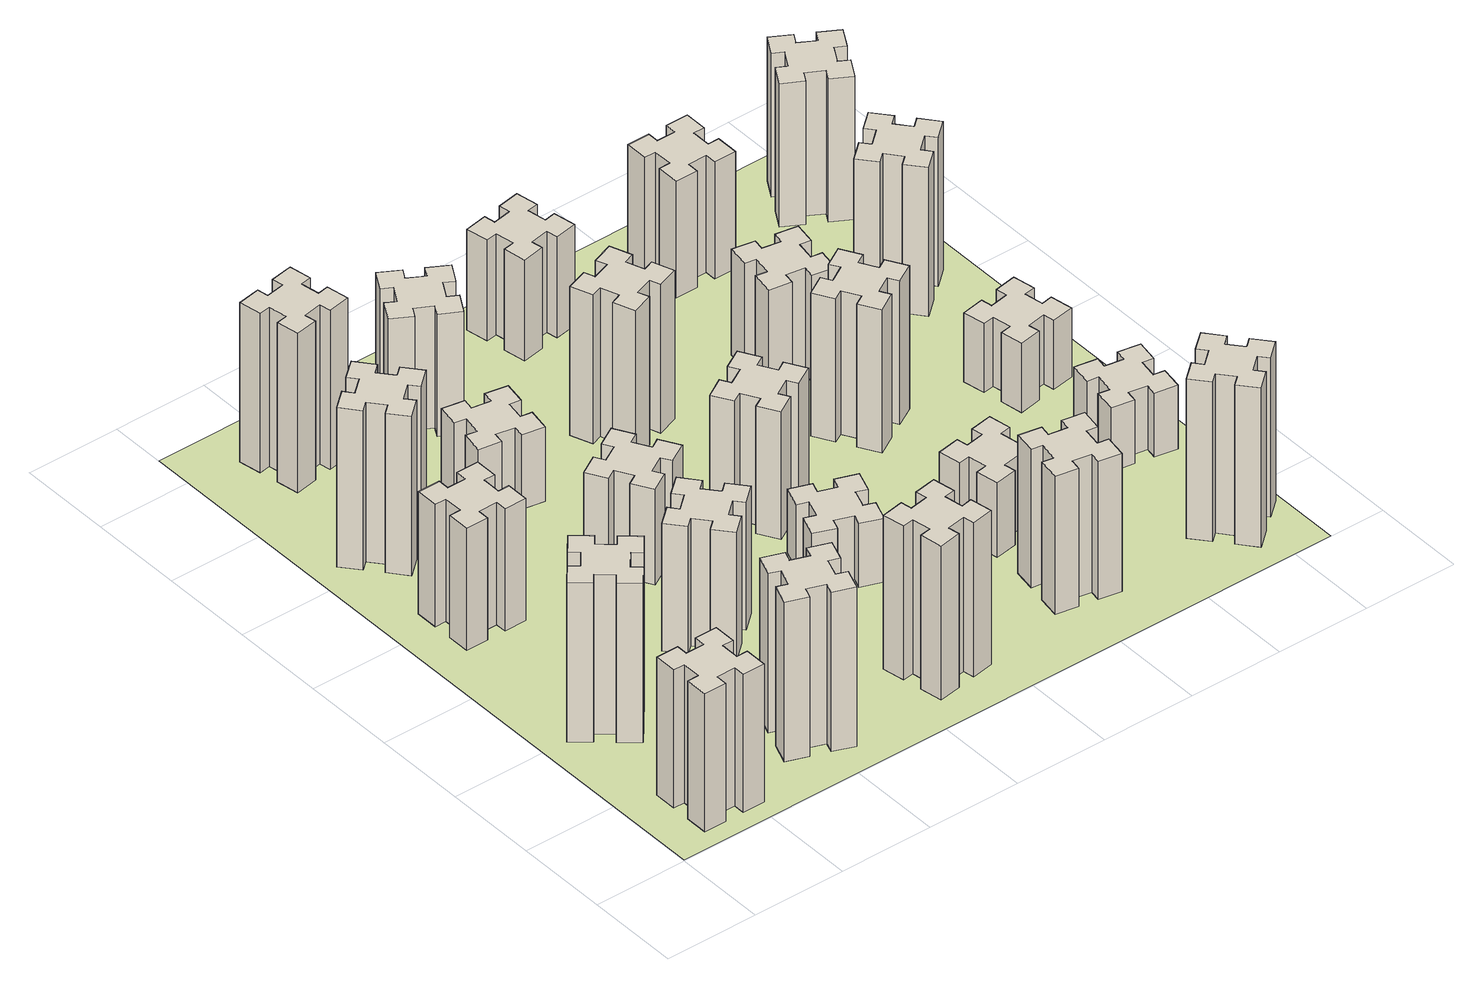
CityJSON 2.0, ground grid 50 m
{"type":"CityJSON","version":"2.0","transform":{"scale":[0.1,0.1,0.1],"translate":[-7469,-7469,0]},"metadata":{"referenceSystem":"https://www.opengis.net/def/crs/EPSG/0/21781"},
"CityObjects":{
"building1":{"type":"Building","attributes":{"class":"1000","function":"1000","usage":"1000","yearOfConstruction":2016,"roofType":"1000","measuredHeight":78,"storeysAboveGround":30,"storeysBelowGround":0},"geometry":[{"type":"Solid","lod":"1","boundaries":[[[[0,1,2,3,4,5,6,7,8,9,10,11,12,13,14,15,16,17,18,19]],[[17,16,20,21]],[[16,15,22,20]],[[15,14,23,22]],[[14,13,24,23]],[[13,12,25,24]],[[12,11,26,25]],[[11,10,27,26]],[[10,9,28,27]],[[9,8,29,28]],[[8,7,30,29]],[[7,6,31,30]],[[6,5,32,31]],[[5,4,33,32]],[[4,3,34,33]],[[3,2,35,34]],[[2,1,36,35]],[[1,0,37,36]],[[0,19,38,37]],[[19,18,39,38]],[[18,17,21,39]],[[24,25,26,27,28,29,30,31,32,33,34,35,36,37,38,39,21,20,22,23]]]]}]},
"building2":{"type":"Building","attributes":{"class":"1000","function":"1000","usage":"1000","yearOfConstruction":2016,"roofType":"1000","measuredHeight":90,"storeysAboveGround":30,"storeysBelowGround":0},"geometry":[{"type":"Solid","lod":"1","boundaries":[[[[40,41,42,43,44,45,46,47,48,49,50,51,52,53,54,55,56,57,58,59]],[[57,56,60,61]],[[56,55,62,60]],[[55,54,63,62]],[[54,53,64,63]],[[53,52,65,64]],[[52,51,66,65]],[[51,50,67,66]],[[50,49,68,67]],[[49,48,69,68]],[[48,47,70,69]],[[47,46,71,70]],[[46,45,72,71]],[[45,44,73,72]],[[44,43,74,73]],[[43,42,75,74]],[[42,41,76,75]],[[41,40,77,76]],[[40,59,78,77]],[[59,58,79,78]],[[58,57,61,79]],[[64,65,66,67,68,69,70,71,72,73,74,75,76,77,78,79,61,60,62,63]]]]}]},
"building3":{"type":"Building","attributes":{"class":"1000","function":"1000","usage":"1000","yearOfConstruction":2016,"roofType":"1000","measuredHeight":69,"storeysAboveGround":30,"storeysBelowGround":0},"geometry":[{"type":"Solid","lod":"1","boundaries":[[[[80,81,82,83,84,85,86,87,88,89,90,91,92,93,94,95,96,97,98,99]],[[97,96,100,101]],[[96,95,102,100]],[[95,94,103,102]],[[94,93,104,103]],[[93,92,105,104]],[[92,91,106,105]],[[91,90,107,106]],[[90,89,108,107]],[[89,88,109,108]],[[88,87,110,109]],[[87,86,111,110]],[[86,85,112,111]],[[85,84,113,112]],[[84,83,114,113]],[[83,82,115,114]],[[82,81,116,115]],[[81,80,117,116]],[[80,99,118,117]],[[99,98,119,118]],[[98,97,101,119]],[[104,105,106,107,108,109,110,111,112,113,114,115,116,117,118,119,101,100,102,103]]]]}]},
"building4":{"type":"Building","attributes":{"class":"1000","function":"1000","usage":"1000","yearOfConstruction":2016,"roofType":"1000","measuredHeight":90,"storeysAboveGround":30,"storeysBelowGround":0},"geometry":[{"type":"Solid","lod":"1","boundaries":[[[[120,121,122,123,124,125,126,127,128,129,130,131,132,133,134,135,136,137,138,139]],[[137,136,140,141]],[[136,135,142,140]],[[135,134,143,142]],[[134,133,144,143]],[[133,132,145,144]],[[132,131,146,145]],[[131,130,147,146]],[[130,129,148,147]],[[129,128,149,148]],[[128,127,150,149]],[[127,126,151,150]],[[126,125,152,151]],[[125,124,153,152]],[[124,123,154,153]],[[123,122,155,154]],[[122,121,156,155]],[[121,120,157,156]],[[120,139,158,157]],[[139,138,159,158]],[[138,137,141,159]],[[144,145,146,147,148,149,150,151,152,153,154,155,156,157,158,159,141,140,142,143]]]]}]},
"building5":{"type":"Building","attributes":{"class":"1000","function":"1000","usage":"1000","yearOfConstruction":2016,"roofType":"1000","measuredHeight":90,"storeysAboveGround":30,"storeysBelowGround":0},"geometry":[{"type":"Solid","lod":"1","boundaries":[[[[160,161,162,163,164,165,166,167,168,169,170,171,172,173,174,175,176,177,178,179]],[[177,176,180,181]],[[176,175,182,180]],[[175,174,183,182]],[[174,173,184,183]],[[173,172,185,184]],[[172,171,186,185]],[[171,170,187,186]],[[170,169,188,187]],[[169,168,189,188]],[[168,167,190,189]],[[167,166,191,190]],[[166,165,192,191]],[[165,164,193,192]],[[164,163,194,193]],[[163,162,195,194]],[[162,161,196,195]],[[161,160,197,196]],[[160,179,198,197]],[[179,178,199,198]],[[178,177,181,199]],[[184,185,186,187,188,189,190,191,192,193,194,195,196,197,198,199,181,180,182,183]]]]}]},
"building6":{"type":"Building","attributes":{"class":"1000","function":"1000","usage":"1000","yearOfConstruction":2016,"roofType":"1000","measuredHeight":90,"storeysAboveGround":30,"storeysBelowGround":0},"geometry":[{"type":"Solid","lod":"1","boundaries":[[[[200,201,202,203,204,205,206,207,208,209,210,211,212,213,214,215,216,217,218,219]],[[217,216,220,221]],[[216,215,222,220]],[[215,214,223,222]],[[214,213,224,223]],[[213,212,225,224]],[[212,211,226,225]],[[211,210,227,226]],[[210,209,228,227]],[[209,208,229,228]],[[208,207,230,229]],[[207,206,231,230]],[[206,205,232,231]],[[205,204,233,232]],[[204,203,234,233]],[[203,202,235,234]],[[202,201,236,235]],[[201,200,237,236]],[[200,219,238,237]],[[219,218,239,238]],[[218,217,221,239]],[[224,225,226,227,228,229,230,231,232,233,234,235,236,237,238,239,221,220,222,223]]]]}]},
"building7":{"type":"Building","attributes":{"class":"1000","function":"1000","usage":"1000","yearOfConstruction":2016,"roofType":"1000","measuredHeight":72,"storeysAboveGround":30,"storeysBelowGround":0},"geometry":[{"type":"Solid","lod":"1","boundaries":[[[[240,241,242,243,244,245,246,247,248,249,250,251,252,253,254,255,256,257,258,259]],[[257,256,260,261]],[[256,255,262,260]],[[255,254,263,262]],[[254,253,264,263]],[[253,252,265,264]],[[252,251,266,265]],[[251,250,267,266]],[[250,249,268,267]],[[249,248,269,268]],[[248,247,270,269]],[[247,246,271,270]],[[246,245,272,271]],[[245,244,273,272]],[[244,243,274,273]],[[243,242,275,274]],[[242,241,276,275]],[[241,240,277,276]],[[240,259,278,277]],[[259,258,279,278]],[[258,257,261,279]],[[264,265,266,267,268,269,270,271,272,273,274,275,276,277,278,279,261,260,262,263]]]]}]},
"building8":{"type":"Building","attributes":{"class":"1000","function":"1000","usage":"1000","yearOfConstruction":2016,"roofType":"1000","measuredHeight":54,"storeysAboveGround":30,"storeysBelowGround":0},"geometry":[{"type":"Solid","lod":"1","boundaries":[[[[280,281,282,283,284,285,286,287,288,289,290,291,292,293,294,295,296,297,298,299]],[[297,296,300,301]],[[296,295,302,300]],[[295,294,303,302]],[[294,293,304,303]],[[293,292,305,304]],[[292,291,306,305]],[[291,290,307,306]],[[290,289,308,307]],[[289,288,309,308]],[[288,287,310,309]],[[287,286,311,310]],[[286,285,312,311]],[[285,284,313,312]],[[284,283,314,313]],[[283,282,315,314]],[[282,281,316,315]],[[281,280,317,316]],[[280,299,318,317]],[[299,298,319,318]],[[298,297,301,319]],[[304,305,306,307,308,309,310,311,312,313,314,315,316,317,318,319,301,300,302,303]]]]}]},
"building9":{"type":"Building","attributes":{"class":"1000","function":"1000","usage":"1000","yearOfConstruction":2016,"roofType":"1000","measuredHeight":42,"storeysAboveGround":30,"storeysBelowGround":0},"geometry":[{"type":"Solid","lod":"1","boundaries":[[[[320,321,322,323,324,325,326,327,328,329,330,331,332,333,334,335,336,337,338,339]],[[337,336,340,341]],[[336,335,342,340]],[[335,334,343,342]],[[334,333,344,343]],[[333,332,345,344]],[[332,331,346,345]],[[331,330,347,346]],[[330,329,348,347]],[[329,328,349,348]],[[328,327,350,349]],[[327,326,351,350]],[[326,325,352,351]],[[325,324,353,352]],[[324,323,354,353]],[[323,322,355,354]],[[322,321,356,355]],[[321,320,357,356]],[[320,339,358,357]],[[339,338,359,358]],[[338,337,341,359]],[[344,345,346,347,348,349,350,351,352,353,354,355,356,357,358,359,341,340,342,343]]]]}]},
"building10":{"type":"Building","attributes":{"class":"1000","function":"1000","usage":"1000","yearOfConstruction":2016,"roofType":"1000","measuredHeight":87,"storeysAboveGround":30,"storeysBelowGround":0},"geometry":[{"type":"Solid","lod":"1","boundaries":[[[[360,361,362,363,364,365,366,367,368,369,370,371,372,373,374,375,376,377,378,379]],[[377,376,380,381]],[[376,375,382,380]],[[375,374,383,382]],[[374,373,384,383]],[[373,372,385,384]],[[372,371,386,385]],[[371,370,387,386]],[[370,369,388,387]],[[369,368,389,388]],[[368,367,390,389]],[[367,366,391,390]],[[366,365,392,391]],[[365,364,393,392]],[[364,363,394,393]],[[363,362,395,394]],[[362,361,396,395]],[[361,360,397,396]],[[360,379,398,397]],[[379,378,399,398]],[[378,377,381,399]],[[384,385,386,387,388,389,390,391,392,393,394,395,396,397,398,399,381,380,382,383]]]]}]},
"building11":{"type":"Building","attributes":{"class":"1000","function":"1000","usage":"1000","yearOfConstruction":2016,"roofType":"1000","measuredHeight":69,"storeysAboveGround":30,"storeysBelowGround":0},"geometry":[{"type":"Solid","lod":"1","boundaries":[[[[400,401,402,403,404,405,406,407,408,409,410,411,412,413,414,415,416,417,418,419]],[[417,416,420,421]],[[416,415,422,420]],[[415,414,423,422]],[[414,413,424,423]],[[413,412,425,424]],[[412,411,426,425]],[[411,410,427,426]],[[410,409,428,427]],[[409,408,429,428]],[[408,407,430,429]],[[407,406,431,430]],[[406,405,432,431]],[[405,404,433,432]],[[404,403,434,433]],[[403,402,435,434]],[[402,401,436,435]],[[401,400,437,436]],[[400,419,438,437]],[[419,418,439,438]],[[418,417,421,439]],[[424,425,426,427,428,429,430,431,432,433,434,435,436,437,438,439,421,420,422,423]]]]}]},
"building12":{"type":"Building","attributes":{"class":"1000","function":"1000","usage":"1000","yearOfConstruction":2016,"roofType":"1000","measuredHeight":36,"storeysAboveGround":30,"storeysBelowGround":0},"geometry":[{"type":"Solid","lod":"1","boundaries":[[[[440,441,442,443,444,445,446,447,448,449,450,451,452,453,454,455,456,457,458,459]],[[457,456,460,461]],[[456,455,462,460]],[[455,454,463,462]],[[454,453,464,463]],[[453,452,465,464]],[[452,451,466,465]],[[451,450,467,466]],[[450,449,468,467]],[[449,448,469,468]],[[448,447,470,469]],[[447,446,471,470]],[[446,445,472,471]],[[445,444,473,472]],[[444,443,474,473]],[[443,442,475,474]],[[442,441,476,475]],[[441,440,477,476]],[[440,459,478,477]],[[459,458,479,478]],[[458,457,461,479]],[[464,465,466,467,468,469,470,471,472,473,474,475,476,477,478,479,461,460,462,463]]]]}]},
"building13":{"type":"Building","attributes":{"class":"1000","function":"1000","usage":"1000","yearOfConstruction":2016,"roofType":"1000","measuredHeight":72,"storeysAboveGround":30,"storeysBelowGround":0},"geometry":[{"type":"Solid","lod":"1","boundaries":[[[[480,481,482,483,484,485,486,487,488,489,490,491,492,493,494,495,496,497,498,499]],[[497,496,500,501]],[[496,495,502,500]],[[495,494,503,502]],[[494,493,504,503]],[[493,492,505,504]],[[492,491,506,505]],[[491,490,507,506]],[[490,489,508,507]],[[489,488,509,508]],[[488,487,510,509]],[[487,486,511,510]],[[486,485,512,511]],[[485,484,513,512]],[[484,483,514,513]],[[483,482,515,514]],[[482,481,516,515]],[[481,480,517,516]],[[480,499,518,517]],[[499,498,519,518]],[[498,497,501,519]],[[504,505,506,507,508,509,510,511,512,513,514,515,516,517,518,519,501,500,502,503]]]]}]},
"building14":{"type":"Building","attributes":{"class":"1000","function":"1000","usage":"1000","yearOfConstruction":2016,"roofType":"1000","measuredHeight":84,"storeysAboveGround":30,"storeysBelowGround":0},"geometry":[{"type":"Solid","lod":"1","boundaries":[[[[520,521,522,523,524,525,526,527,528,529,530,531,532,533,534,535,536,537,538,539]],[[537,536,540,541]],[[536,535,542,540]],[[535,534,543,542]],[[534,533,544,543]],[[533,532,545,544]],[[532,531,546,545]],[[531,530,547,546]],[[530,529,548,547]],[[529,528,549,548]],[[528,527,550,549]],[[527,526,551,550]],[[526,525,552,551]],[[525,524,553,552]],[[524,523,554,553]],[[523,522,555,554]],[[522,521,556,555]],[[521,520,557,556]],[[520,539,558,557]],[[539,538,559,558]],[[538,537,541,559]],[[544,545,546,547,548,549,550,551,552,553,554,555,556,557,558,559,541,540,542,543]]]]}]},
"building15":{"type":"Building","attributes":{"class":"1000","function":"1000","usage":"1000","yearOfConstruction":2016,"roofType":"1000","measuredHeight":78,"storeysAboveGround":30,"storeysBelowGround":0},"geometry":[{"type":"Solid","lod":"1","boundaries":[[[[560,561,562,563,564,565,566,567,568,569,570,571,572,573,574,575,576,577,578,579]],[[577,576,580,581]],[[576,575,582,580]],[[575,574,583,582]],[[574,573,584,583]],[[573,572,585,584]],[[572,571,586,585]],[[571,570,587,586]],[[570,569,588,587]],[[569,568,589,588]],[[568,567,590,589]],[[567,566,591,590]],[[566,565,592,591]],[[565,564,593,592]],[[564,563,594,593]],[[563,562,595,594]],[[562,561,596,595]],[[561,560,597,596]],[[560,579,598,597]],[[579,578,599,598]],[[578,577,581,599]],[[584,585,586,587,588,589,590,591,592,593,594,595,596,597,598,599,581,580,582,583]]]]}]},
"building16":{"type":"Building","attributes":{"class":"1000","function":"1000","usage":"1000","yearOfConstruction":2016,"roofType":"1000","measuredHeight":57,"storeysAboveGround":30,"storeysBelowGround":0},"geometry":[{"type":"Solid","lod":"1","boundaries":[[[[600,601,602,603,604,605,606,607,608,609,610,611,612,613,614,615,616,617,618,619]],[[617,616,620,621]],[[616,615,622,620]],[[615,614,623,622]],[[614,613,624,623]],[[613,612,625,624]],[[612,611,626,625]],[[611,610,627,626]],[[610,609,628,627]],[[609,608,629,628]],[[608,607,630,629]],[[607,606,631,630]],[[606,605,632,631]],[[605,604,633,632]],[[604,603,634,633]],[[603,602,635,634]],[[602,601,636,635]],[[601,600,637,636]],[[600,619,638,637]],[[619,618,639,638]],[[618,617,621,639]],[[624,625,626,627,628,629,630,631,632,633,634,635,636,637,638,639,621,620,622,623]]]]}]},
"building17":{"type":"Building","attributes":{"class":"1000","function":"1000","usage":"1000","yearOfConstruction":2016,"roofType":"1000","measuredHeight":42,"storeysAboveGround":30,"storeysBelowGround":0},"geometry":[{"type":"Solid","lod":"1","boundaries":[[[[640,641,642,643,644,645,646,647,648,649,650,651,652,653,654,655,656,657,658,659]],[[657,656,660,661]],[[656,655,662,660]],[[655,654,663,662]],[[654,653,664,663]],[[653,652,665,664]],[[652,651,666,665]],[[651,650,667,666]],[[650,649,668,667]],[[649,648,669,668]],[[648,647,670,669]],[[647,646,671,670]],[[646,645,672,671]],[[645,644,673,672]],[[644,643,674,673]],[[643,642,675,674]],[[642,641,676,675]],[[641,640,677,676]],[[640,659,678,677]],[[659,658,679,678]],[[658,657,661,679]],[[664,665,666,667,668,669,670,671,672,673,674,675,676,677,678,679,661,660,662,663]]]]}]},
"building18":{"type":"Building","attributes":{"class":"1000","function":"1000","usage":"1000","yearOfConstruction":2016,"roofType":"1000","measuredHeight":81,"storeysAboveGround":30,"storeysBelowGround":0},"geometry":[{"type":"Solid","lod":"1","boundaries":[[[[680,681,682,683,684,685,686,687,688,689,690,691,692,693,694,695,696,697,698,699]],[[697,696,700,701]],[[696,695,702,700]],[[695,694,703,702]],[[694,693,704,703]],[[693,692,705,704]],[[692,691,706,705]],[[691,690,707,706]],[[690,689,708,707]],[[689,688,709,708]],[[688,687,710,709]],[[687,686,711,710]],[[686,685,712,711]],[[685,684,713,712]],[[684,683,714,713]],[[683,682,715,714]],[[682,681,716,715]],[[681,680,717,716]],[[680,699,718,717]],[[699,698,719,718]],[[698,697,701,719]],[[704,705,706,707,708,709,710,711,712,713,714,715,716,717,718,719,701,700,702,703]]]]}]},
"building19":{"type":"Building","attributes":{"class":"1000","function":"1000","usage":"1000","yearOfConstruction":2016,"roofType":"1000","measuredHeight":60,"storeysAboveGround":30,"storeysBelowGround":0},"geometry":[{"type":"Solid","lod":"1","boundaries":[[[[720,721,722,723,724,725,726,727,728,729,730,731,732,733,734,735,736,737,738,739]],[[737,736,740,741]],[[736,735,742,740]],[[735,734,743,742]],[[734,733,744,743]],[[733,732,745,744]],[[732,731,746,745]],[[731,730,747,746]],[[730,729,748,747]],[[729,728,749,748]],[[728,727,750,749]],[[727,726,751,750]],[[726,725,752,751]],[[725,724,753,752]],[[724,723,754,753]],[[723,722,755,754]],[[722,721,756,755]],[[721,720,757,756]],[[720,739,758,757]],[[739,738,759,758]],[[738,737,741,759]],[[744,745,746,747,748,749,750,751,752,753,754,755,756,757,758,759,741,740,742,743]]]]}]},
"building20":{"type":"Building","attributes":{"class":"1000","function":"1000","usage":"1000","yearOfConstruction":2016,"roofType":"1000","measuredHeight":90,"storeysAboveGround":30,"storeysBelowGround":0},"geometry":[{"type":"Solid","lod":"1","boundaries":[[[[760,761,762,763,764,765,766,767,768,769,770,771,772,773,774,775,776,777,778,779]],[[777,776,780,781]],[[776,775,782,780]],[[775,774,783,782]],[[774,773,784,783]],[[773,772,785,784]],[[772,771,786,785]],[[771,770,787,786]],[[770,769,788,787]],[[769,768,789,788]],[[768,767,790,789]],[[767,766,791,790]],[[766,765,792,791]],[[765,764,793,792]],[[764,763,794,793]],[[763,762,795,794]],[[762,761,796,795]],[[761,760,797,796]],[[760,779,798,797]],[[779,778,799,798]],[[778,777,781,799]],[[784,785,786,787,788,789,790,791,792,793,794,795,796,797,798,799,781,780,782,783]]]]}]},
"building21":{"type":"Building","attributes":{"class":"1000","function":"1000","usage":"1000","yearOfConstruction":2016,"roofType":"1000","measuredHeight":66,"storeysAboveGround":30,"storeysBelowGround":0},"geometry":[{"type":"Solid","lod":"1","boundaries":[[[[800,801,802,803,804,805,806,807,808,809,810,811,812,813,814,815,816,817,818,819]],[[817,816,820,821]],[[816,815,822,820]],[[815,814,823,822]],[[814,813,824,823]],[[813,812,825,824]],[[812,811,826,825]],[[811,810,827,826]],[[810,809,828,827]],[[809,808,829,828]],[[808,807,830,829]],[[807,806,831,830]],[[806,805,832,831]],[[805,804,833,832]],[[804,803,834,833]],[[803,802,835,834]],[[802,801,836,835]],[[801,800,837,836]],[[800,819,838,837]],[[819,818,839,838]],[[818,817,821,839]],[[824,825,826,827,828,829,830,831,832,833,834,835,836,837,838,839,821,820,822,823]]]]}]},
"building22":{"type":"Building","attributes":{"class":"1000","function":"1000","usage":"1000","yearOfConstruction":2016,"roofType":"1000","measuredHeight":36,"storeysAboveGround":30,"storeysBelowGround":0},"geometry":[{"type":"Solid","lod":"1","boundaries":[[[[840,841,842,843,844,845,846,847,848,849,850,851,852,853,854,855,856,857,858,859]],[[857,856,860,861]],[[856,855,862,860]],[[855,854,863,862]],[[854,853,864,863]],[[853,852,865,864]],[[852,851,866,865]],[[851,850,867,866]],[[850,849,868,867]],[[849,848,869,868]],[[848,847,870,869]],[[847,846,871,870]],[[846,845,872,871]],[[845,844,873,872]],[[844,843,874,873]],[[843,842,875,874]],[[842,841,876,875]],[[841,840,877,876]],[[840,859,878,877]],[[859,858,879,878]],[[858,857,861,879]],[[864,865,866,867,868,869,870,871,872,873,874,875,876,877,878,879,861,860,862,863]]]]}]},
"building23":{"type":"Building","attributes":{"class":"1000","function":"1000","usage":"1000","yearOfConstruction":2016,"roofType":"1000","measuredHeight":39,"storeysAboveGround":30,"storeysBelowGround":0},"geometry":[{"type":"Solid","lod":"1","boundaries":[[[[880,881,882,883,884,885,886,887,888,889,890,891,892,893,894,895,896,897,898,899]],[[897,896,900,901]],[[896,895,902,900]],[[895,894,903,902]],[[894,893,904,903]],[[893,892,905,904]],[[892,891,906,905]],[[891,890,907,906]],[[890,889,908,907]],[[889,888,909,908]],[[888,887,910,909]],[[887,886,911,910]],[[886,885,912,911]],[[885,884,913,912]],[[884,883,914,913]],[[883,882,915,914]],[[882,881,916,915]],[[881,880,917,916]],[[880,899,918,917]],[[899,898,919,918]],[[898,897,901,919]],[[904,905,906,907,908,909,910,911,912,913,914,915,916,917,918,919,901,900,902,903]]]]}]},
"building24":{"type":"Building","attributes":{"class":"1000","function":"1000","usage":"1000","yearOfConstruction":2016,"roofType":"1000","measuredHeight":84,"storeysAboveGround":30,"storeysBelowGround":0},"geometry":[{"type":"Solid","lod":"1","boundaries":[[[[920,921,922,923,924,925,926,927,928,929,930,931,932,933,934,935,936,937,938,939]],[[937,936,940,941]],[[936,935,942,940]],[[935,934,943,942]],[[934,933,944,943]],[[933,932,945,944]],[[932,931,946,945]],[[931,930,947,946]],[[930,929,948,947]],[[929,928,949,948]],[[928,927,950,949]],[[927,926,951,950]],[[926,925,952,951]],[[925,924,953,952]],[[924,923,954,953]],[[923,922,955,954]],[[922,921,956,955]],[[921,920,957,956]],[[920,939,958,957]],[[939,938,959,958]],[[938,937,941,959]],[[944,945,946,947,948,949,950,951,952,953,954,955,956,957,958,959,941,940,942,943]]]]}]},
"building25":{"type":"Building","attributes":{"class":"1000","function":"1000","usage":"1000","yearOfConstruction":2016,"roofType":"1000","measuredHeight":81,"storeysAboveGround":30,"storeysBelowGround":0},"geometry":[{"type":"Solid","lod":"1","boundaries":[[[[960,961,962,963,964,965,966,967,968,969,970,971,972,973,974,975,976,977,978,979]],[[977,976,980,981]],[[976,975,982,980]],[[975,974,983,982]],[[974,973,984,983]],[[973,972,985,984]],[[972,971,986,985]],[[971,970,987,986]],[[970,969,988,987]],[[969,968,989,988]],[[968,967,990,989]],[[967,966,991,990]],[[966,965,992,991]],[[965,964,993,992]],[[964,963,994,993]],[[963,962,995,994]],[[962,961,996,995]],[[961,960,997,996]],[[960,979,998,997]],[[979,978,999,998]],[[978,977,981,999]],[[984,985,986,987,988,989,990,991,992,993,994,995,996,997,998,999,981,980,982,983]]]]}]},
"landuse1":{"type":"LandUse","attributes":{"name":"plot1","function":"1010"},"geometry":[{"type":"MultiSurface","lod":"1","boundaries":[[[1000,1001,1002,1003]]]}]}
},
"vertices":[
[265,325,0],[265,225,0],[205,225,0],[205,105,0],[325,105,0],[325,165,0],[425,165,0],[425,105,0],[545,105,0],[545,225,0],[485,225,0],[485,325,0],[545,325,0],[545,445,0],[425,445,0],[425,385,0],[325,385,0],[325,445,0],[205,445,0],[205,325,0],[325,385,780],[325,445,780],[425,385,780],[425,445,780],[545,445,780],[545,325,780],[485,325,780],[485,225,780],[545,225,780],[545,105,780],[425,105,780],[425,165,780],[325,165,780],[325,105,780],[205,105,780],[205,225,780],[265,225,780],[265,325,780],[205,325,780],[205,445,780],
[484,1067,0],[408,1132,0],[446,1178,0],[354,1255,0],[277,1163,0],[323,1124,0],[259,1048,0],[213,1086,0],[136,994,0],[228,917,0],[266,963,0],[343,899,0],[304,853,0],[396,776,0],[473,868,0],[427,906,0],[492,983,0],[538,944,0],[615,1036,0],[523,1113,0],[492,983,900],[538,944,900],[427,906,900],[473,868,900],[396,776,900],[304,853,900],[343,899,900],[266,963,900],[228,917,900],[136,994,900],[213,1086,900],[259,1048,900],[323,1124,900],[277,1163,900],[354,1255,900],[446,1178,900],[408,1132,900],[484,1067,900],[523,1113,900],[615,1036,900],
[425,2065,0],[325,2065,0],[325,2125,0],[205,2125,0],[205,2005,0],[265,2005,0],[265,1905,0],[205,1905,0],[205,1785,0],[325,1785,0],[325,1845,0],[425,1845,0],[425,1785,0],[545,1785,0],[545,1905,0],[485,1905,0],[485,2005,0],[545,2005,0],[545,2125,0],[425,2125,0],[485,2005,690],[545,2005,690],[485,1905,690],[545,1905,690],[545,1785,690],[425,1785,690],[425,1845,690],[325,1845,690],[325,1785,690],[205,1785,690],[205,1905,690],[265,1905,690],[265,2005,690],[205,2005,690],[205,2125,690],[325,2125,690],[325,2065,690],[425,2065,690],[425,2125,690],[545,2125,690],
[929,460,0],[895,366,0],[839,387,0],[797,274,0],[910,233,0],[931,289,0],[1025,255,0],[1004,199,0],[1117,157,0],[1158,270,0],[1102,291,0],[1136,385,0],[1192,364,0],[1233,477,0],[1120,518,0],[1100,462,0],[1006,496,0],[1027,552,0],[914,593,0],[873,480,0],[1006,496,900],[1027,552,900],[1100,462,900],[1120,518,900],[1233,477,900],[1192,364,900],[1136,385,900],[1102,291,900],[1158,270,900],[1117,157,900],[1004,199,900],[1025,255,900],[931,289,900],[910,233,900],[797,274,900],[839,387,900],[895,366,900],[929,460,900],[873,480,900],[914,593,900],
[492,2628,0],[427,2704,0],[473,2743,0],[396,2835,0],[304,2758,0],[343,2712,0],[266,2647,0],[228,2693,0],[136,2616,0],[213,2524,0],[259,2563,0],[323,2486,0],[277,2448,0],[354,2356,0],[446,2433,0],[408,2479,0],[484,2543,0],[523,2497,0],[615,2574,0],[538,2666,0],[484,2543,900],[523,2497,900],[408,2479,900],[446,2433,900],[354,2356,900],[277,2448,900],[323,2486,900],[259,2563,900],[213,2524,900],[136,2616,900],[228,2693,900],[266,2647,900],[343,2712,900],[304,2758,900],[396,2835,900],[473,2743,900],[427,2704,900],[492,2628,900],[538,2666,900],[615,2574,900],
[592,3305,0],[575,3404,0],[634,3414,0],[613,3532,0],[495,3511,0],[505,3452,0],[407,3435,0],[397,3494,0],[278,3473,0],[299,3355,0],[358,3365,0],[376,3267,0],[317,3257,0],[337,3138,0],[456,3159,0],[445,3218,0],[544,3236,0],[554,3177,0],[672,3197,0],[651,3316,0],[544,3236,900],[554,3177,900],[445,3218,900],[456,3159,900],[337,3138,900],[317,3257,900],[376,3267,900],[358,3365,900],[299,3355,900],[278,3473,900],[397,3494,900],[407,3435,900],[505,3452,900],[495,3511,900],[613,3532,900],[634,3414,900],[575,3404,900],[592,3305,900],[651,3316,900],[672,3197,900],
[1083,1332,0],[1006,1267,0],[968,1313,0],[876,1236,0],[953,1144,0],[999,1183,0],[1063,1106,0],[1017,1068,0],[1094,976,0],[1186,1053,0],[1148,1099,0],[1224,1163,0],[1263,1117,0],[1355,1194,0],[1278,1286,0],[1232,1248,0],[1167,1324,0],[1213,1363,0],[1136,1455,0],[1044,1378,0],[1167,1324,720],[1213,1363,720],[1232,1248,720],[1278,1286,720],[1355,1194,720],[1263,1117,720],[1224,1163,720],[1148,1099,720],[1186,1053,720],[1094,976,720],[1017,1068,720],[1063,1106,720],[999,1183,720],[953,1144,720],[876,1236,720],[968,1313,720],[1006,1267,720],[1083,1332,720],[1044,1378,720],[1136,1455,720],
[1336,1867,0],[1286,1954,0],[1338,1984,0],[1278,2088,0],[1174,2028,0],[1204,1976,0],[1117,1926,0],[1087,1978,0],[983,1918,0],[1043,1814,0],[1095,1844,0],[1145,1757,0],[1093,1727,0],[1153,1623,0],[1257,1683,0],[1227,1735,0],[1314,1785,0],[1344,1733,0],[1448,1793,0],[1388,1897,0],[1314,1785,540],[1344,1733,540],[1227,1735,540],[1257,1683,540],[1153,1623,540],[1093,1727,540],[1145,1757,540],[1095,1844,540],[1043,1814,540],[983,1918,540],[1087,1978,540],[1117,1926,540],[1204,1976,540],[1174,2028,540],[1278,2088,540],[1338,1984,540],[1286,1954,540],[1336,1867,540],[1388,1897,540],[1448,1793,540],
[1115,2527,0],[1132,2625,0],[1191,2615,0],[1212,2733,0],[1094,2754,0],[1084,2695,0],[985,2712,0],[996,2771,0],[877,2792,0],[857,2674,0],[916,2664,0],[898,2565,0],[839,2576,0],[818,2457,0],[937,2437,0],[947,2496,0],[1045,2478,0],[1035,2419,0],[1153,2398,0],[1174,2517,0],[1045,2478,420],[1035,2419,420],[947,2496,420],[937,2437,420],[818,2457,420],[839,2576,420],[898,2565,420],[916,2664,420],[857,2674,420],[877,2792,420],[996,2771,420],[985,2712,420],[1084,2695,420],[1094,2754,420],[1212,2733,420],[1191,2615,420],[1132,2625,420],[1115,2527,420],[1174,2517,420],[1153,2398,420],
[1785,492,0],[1687,475,0],[1677,534,0],[1558,513,0],[1579,395,0],[1638,405,0],[1656,307,0],[1597,297,0],[1617,178,0],[1736,199,0],[1725,258,0],[1824,276,0],[1834,217,0],[1952,237,0],[1931,356,0],[1872,345,0],[1855,444,0],[1914,454,0],[1893,572,0],[1775,551,0],[1855,444,870],[1914,454,870],[1872,345,870],[1931,356,870],[1952,237,870],[1834,217,870],[1824,276,870],[1725,258,870],[1736,199,870],[1617,178,870],[1597,297,870],[1656,307,870],[1638,405,870],[1579,395,870],[1558,513,870],[1677,534,870],[1687,475,870],[1785,492,870],[1775,551,870],[1893,572,870],
[1186,3137,0],[1236,3224,0],[1288,3194,0],[1348,3298,0],[1244,3358,0],[1214,3306,0],[1127,3356,0],[1157,3408,0],[1053,3468,0],[993,3364,0],[1045,3334,0],[995,3247,0],[943,3277,0],[883,3173,0],[987,3113,0],[1017,3165,0],[1104,3115,0],[1074,3063,0],[1178,3003,0],[1238,3107,0],[1104,3115,690],[1074,3063,690],[1017,3165,690],[987,3113,690],[883,3173,690],[943,3277,690],[995,3247,690],[1045,3334,690],[993,3364,690],[1053,3468,690],[1157,3408,690],[1127,3356,690],[1214,3306,690],[1244,3358,690],[1348,3298,690],[1288,3194,690],[1236,3224,690],[1186,3137,690],[1238,3107,690],[1178,3003,690],
[1771,1129,0],[1865,1095,0],[1844,1039,0],[1957,997,0],[1998,1110,0],[1942,1131,0],[1976,1225,0],[2032,1204,0],[2073,1317,0],[1960,1358,0],[1940,1302,0],[1846,1336,0],[1867,1392,0],[1754,1433,0],[1713,1320,0],[1769,1300,0],[1735,1206,0],[1679,1227,0],[1637,1114,0],[1750,1073,0],[1735,1206,360],[1679,1227,360],[1769,1300,360],[1713,1320,360],[1754,1433,360],[1867,1392,360],[1846,1336,360],[1940,1302,360],[1960,1358,360],[2073,1317,360],[2032,1204,360],[1976,1225,360],[1942,1131,360],[1998,1110,360],[1957,997,360],[1844,1039,360],[1865,1095,360],[1771,1129,360],[1750,1073,360],[1637,1114,360],
[1976,1767,0],[1926,1854,0],[1978,1884,0],[1918,1988,0],[1814,1928,0],[1844,1876,0],[1757,1826,0],[1727,1878,0],[1623,1818,0],[1683,1714,0],[1735,1744,0],[1785,1657,0],[1733,1627,0],[1793,1523,0],[1897,1583,0],[1867,1635,0],[1954,1685,0],[1984,1633,0],[2088,1693,0],[2028,1797,0],[1954,1685,720],[1984,1633,720],[1867,1635,720],[1897,1583,720],[1793,1523,720],[1733,1627,720],[1785,1657,720],[1735,1744,720],[1683,1714,720],[1623,1818,720],[1727,1878,720],[1757,1826,720],[1844,1876,720],[1814,1928,720],[1918,1988,720],[1978,1884,720],[1926,1854,720],[1976,1767,720],[2028,1797,720],[2088,1693,720],
[1876,2586,0],[1842,2680,0],[1898,2700,0],[1857,2813,0],[1744,2772,0],[1765,2716,0],[1671,2682,0],[1650,2738,0],[1537,2697,0],[1579,2584,0],[1635,2605,0],[1669,2511,0],[1613,2490,0],[1654,2377,0],[1767,2419,0],[1746,2475,0],[1840,2509,0],[1860,2453,0],[1973,2494,0],[1932,2607,0],[1840,2509,840],[1860,2453,840],[1746,2475,840],[1767,2419,840],[1654,2377,840],[1613,2490,840],[1669,2511,840],[1635,2605,840],[1579,2584,840],[1537,2697,840],[1650,2738,840],[1671,2682,840],[1765,2716,840],[1744,2772,840],[1857,2813,840],[1898,2700,840],[1842,2680,840],[1876,2586,840],[1932,2607,840],[1973,2494,840],
[2496,544,0],[2478,445,0],[2419,456,0],[2398,337,0],[2517,317,0],[2527,376,0],[2625,358,0],[2615,299,0],[2733,278,0],[2754,397,0],[2695,407,0],[2712,505,0],[2771,495,0],[2792,613,0],[2674,634,0],[2664,575,0],[2565,592,0],[2576,651,0],[2457,672,0],[2437,554,0],[2565,592,780],[2576,651,780],[2664,575,780],[2674,634,780],[2792,613,780],[2771,495,780],[2712,505,780],[2695,407,780],[2754,397,780],[2733,278,780],[2615,299,780],[2625,358,780],[2527,376,780],[2517,317,780],[2398,337,780],[2419,456,780],[2478,445,780],[2496,544,780],[2437,554,780],[2457,672,780],
[1738,3465,0],[1756,3367,0],[1697,3357,0],[1717,3238,0],[1836,3259,0],[1825,3318,0],[1924,3336,0],[1934,3277,0],[2052,3297,0],[2031,3416,0],[1972,3405,0],[1955,3504,0],[2014,3514,0],[1993,3632,0],[1875,3611,0],[1885,3552,0],[1787,3535,0],[1777,3594,0],[1658,3573,0],[1679,3455,0],[1787,3535,570],[1777,3594,570],[1885,3552,570],[1875,3611,570],[1993,3632,570],[2014,3514,570],[1955,3504,570],[1972,3405,570],[2031,3416,570],[2052,3297,570],[1934,3277,570],[1924,3336,570],[1825,3318,570],[1836,3259,570],[1717,3238,570],[1697,3357,570],[1756,3367,570],[1738,3465,570],[1679,3455,570],[1658,3573,570],
[2625,1132,0],[2527,1115,0],[2517,1174,0],[2398,1153,0],[2419,1035,0],[2478,1045,0],[2496,947,0],[2437,937,0],[2457,818,0],[2576,839,0],[2565,898,0],[2664,916,0],[2674,857,0],[2792,877,0],[2771,996,0],[2712,985,0],[2695,1084,0],[2754,1094,0],[2733,1212,0],[2615,1191,0],[2695,1084,420],[2754,1094,420],[2712,985,420],[2771,996,420],[2792,877,420],[2674,857,420],[2664,916,420],[2565,898,420],[2576,839,420],[2457,818,420],[2437,937,420],[2496,947,420],[2478,1045,420],[2419,1035,420],[2398,1153,420],[2517,1174,420],[2527,1115,420],[2625,1132,420],[2615,1191,420],[2733,1212,420],
[2716,1967,0],[2666,2054,0],[2718,2084,0],[2658,2188,0],[2554,2128,0],[2584,2076,0],[2497,2026,0],[2467,2078,0],[2363,2018,0],[2423,1914,0],[2475,1944,0],[2525,1857,0],[2473,1827,0],[2533,1723,0],[2637,1783,0],[2607,1835,0],[2694,1885,0],[2724,1833,0],[2828,1893,0],[2768,1997,0],[2694,1885,810],[2724,1833,810],[2607,1835,810],[2637,1783,810],[2533,1723,810],[2473,1827,810],[2525,1857,810],[2475,1944,810],[2423,1914,810],[2363,2018,810],[2467,2078,810],[2497,2026,810],[2584,2076,810],[2554,2128,810],[2658,2188,810],[2718,2084,810],[2666,2054,810],[2716,1967,810],[2768,1997,810],[2828,1893,810],
[2496,2564,0],[2478,2465,0],[2419,2476,0],[2398,2357,0],[2517,2337,0],[2527,2396,0],[2625,2378,0],[2615,2319,0],[2733,2298,0],[2754,2417,0],[2695,2427,0],[2712,2525,0],[2771,2515,0],[2792,2633,0],[2674,2654,0],[2664,2595,0],[2565,2612,0],[2576,2671,0],[2457,2692,0],[2437,2574,0],[2565,2612,600],[2576,2671,600],[2664,2595,600],[2674,2654,600],[2792,2633,600],[2771,2515,600],[2712,2525,600],[2695,2427,600],[2754,2417,600],[2733,2298,600],[2615,2319,600],[2625,2378,600],[2527,2396,600],[2517,2337,600],[2398,2357,600],[2419,2476,600],[2478,2465,600],[2496,2564,600],[2437,2574,600],[2457,2692,600],
[3468,259,0],[3544,323,0],[3583,277,0],[3675,354,0],[3598,446,0],[3552,408,0],[3487,484,0],[3533,523,0],[3456,615,0],[3364,538,0],[3403,492,0],[3326,427,0],[3288,473,0],[3196,396,0],[3273,304,0],[3319,343,0],[3383,266,0],[3337,228,0],[3414,136,0],[3506,213,0],[3383,266,900],[3337,228,900],[3319,343,900],[3273,304,900],[3196,396,900],[3288,473,900],[3326,427,900],[3403,492,900],[3364,538,900],[3456,615,900],[3533,523,900],[3487,484,900],[3552,408,900],[3598,446,900],[3675,354,900],[3583,277,900],[3544,323,900],[3468,259,900],[3506,213,900],[3414,136,900],
[2805,3285,0],[2805,3385,0],[2865,3385,0],[2865,3505,0],[2745,3505,0],[2745,3445,0],[2645,3445,0],[2645,3505,0],[2525,3505,0],[2525,3385,0],[2585,3385,0],[2585,3285,0],[2525,3285,0],[2525,3165,0],[2645,3165,0],[2645,3225,0],[2745,3225,0],[2745,3165,0],[2865,3165,0],[2865,3285,0],[2745,3225,660],[2745,3165,660],[2645,3225,660],[2645,3165,660],[2525,3165,660],[2525,3285,660],[2585,3285,660],[2585,3385,660],[2525,3385,660],[2525,3505,660],[2645,3505,660],[2645,3445,660],[2745,3445,660],[2745,3505,660],[2865,3505,660],[2865,3385,660],[2805,3385,660],[2805,3285,660],[2865,3285,660],[2865,3165,660],
[3367,1016,0],[3465,998,0],[3455,939,0],[3573,918,0],[3594,1037,0],[3535,1047,0],[3552,1145,0],[3611,1135,0],[3632,1253,0],[3514,1274,0],[3504,1215,0],[3405,1232,0],[3416,1291,0],[3297,1312,0],[3277,1194,0],[3336,1184,0],[3318,1085,0],[3259,1096,0],[3238,977,0],[3357,957,0],[3318,1085,360],[3259,1096,360],[3336,1184,360],[3277,1194,360],[3297,1312,360],[3416,1291,360],[3405,1232,360],[3504,1215,360],[3514,1274,360],[3632,1253,360],[3611,1135,360],[3552,1145,360],[3535,1047,360],[3594,1037,360],[3573,918,360],[3455,939,360],[3465,998,360],[3367,1016,360],[3357,957,360],[3238,977,360],
[3365,1872,0],[3267,1855,0],[3257,1914,0],[3138,1893,0],[3159,1775,0],[3218,1785,0],[3236,1687,0],[3177,1677,0],[3197,1558,0],[3316,1579,0],[3305,1638,0],[3404,1656,0],[3414,1597,0],[3532,1617,0],[3511,1736,0],[3452,1725,0],[3435,1824,0],[3494,1834,0],[3473,1952,0],[3355,1931,0],[3435,1824,390],[3494,1834,390],[3452,1725,390],[3511,1736,390],[3532,1617,390],[3414,1597,390],[3404,1656,390],[3305,1638,390],[3316,1579,390],[3197,1558,390],[3177,1677,390],[3236,1687,390],[3218,1785,390],[3159,1775,390],[3138,1893,390],[3257,1914,390],[3267,1855,390],[3365,1872,390],[3355,1931,390],[3473,1952,390],
[3452,2628,0],[3387,2704,0],[3433,2743,0],[3356,2835,0],[3264,2758,0],[3303,2712,0],[3226,2647,0],[3188,2693,0],[3096,2616,0],[3173,2524,0],[3219,2563,0],[3283,2486,0],[3237,2448,0],[3314,2356,0],[3406,2433,0],[3368,2479,0],[3444,2543,0],[3483,2497,0],[3575,2574,0],[3498,2666,0],[3444,2543,840],[3483,2497,840],[3368,2479,840],[3406,2433,840],[3314,2356,840],[3237,2448,840],[3283,2486,840],[3219,2563,840],[3173,2524,840],[3096,2616,840],[3188,2693,840],[3226,2647,840],[3303,2712,840],[3264,2758,840],[3356,2835,840],[3433,2743,840],[3387,2704,840],[3452,2628,840],[3498,2666,840],[3575,2574,840],
[3337,3265,0],[3424,3215,0],[3394,3163,0],[3498,3103,0],[3558,3207,0],[3506,3237,0],[3556,3324,0],[3608,3294,0],[3668,3398,0],[3564,3458,0],[3534,3406,0],[3447,3456,0],[3477,3508,0],[3373,3568,0],[3313,3464,0],[3365,3434,0],[3315,3347,0],[3263,3377,0],[3203,3273,0],[3307,3213,0],[3315,3347,810],[3263,3377,810],[3365,3434,810],[3313,3464,810],[3373,3568,810],[3477,3508,810],[3447,3456,810],[3534,3406,810],[3564,3458,810],[3668,3398,810],[3608,3294,810],[3556,3324,810],[3506,3237,810],[3558,3207,810],[3498,3103,810],[3394,3163,810],[3424,3215,810],[3337,3265,810],[3307,3213,810],[3203,3273,810],
[5,3705,0],[3705,3705,0],[3705,5,0],[5,5,0]
]}
